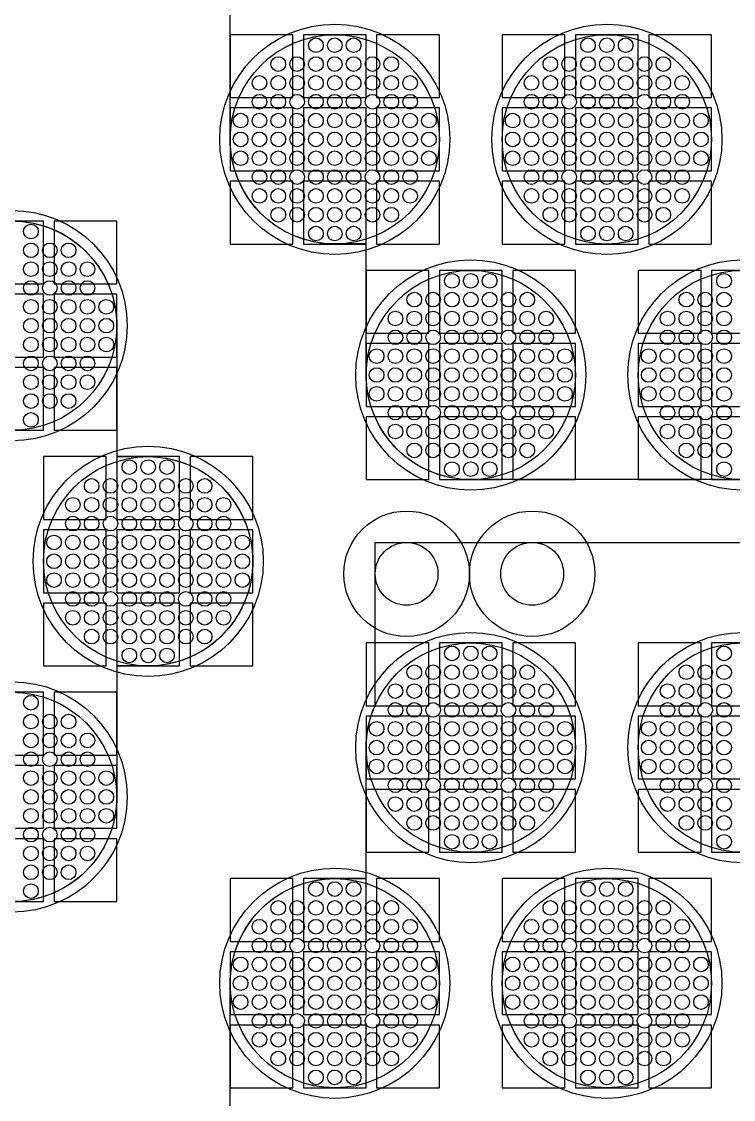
# Model space of a CAD drawing. Extents: x -49 to 54, y -38 to 38.
# Drawn here: x -11.61 to -8.21, y -10.43 to -5.28 of the extents above; entities that cross this region are included whole.
import ezdxf

# ---------------------------------------------------------------- set-up
doc = ezdxf.new("R2010")
doc.units = 0
for name, color, linetype in [('ADHESIVE_VIA_OPENINGS', 30, 'CONTINUOUS'), ('BACK_LAYER', 5, 'CONTINUOUS'), ('COND_LAYER_LOWER_ELECTRODE', 6, 'CONTINUOUS'), ('CONDUCTIVE_LAYER_BACK_LAYER', 2, 'CONTINUOUS'), ('EMITTER', 3, 'CONTINUOUS'), ('LOWER_ELECTRODE', 1, 'CONTINUOUS'), ('SUBSTRATE_VIA', 4, 'CONTINUOUS')]:
    doc.layers.add(name, color=color, linetype=linetype)

msp = doc.modelspace()

# ---------------------------------------------------------------- linework, layer by layer
at = {"layer": 'ADHESIVE_VIA_OPENINGS'}
for centre in [(-9.7697, -7.9145), (-9.1697, -7.9145)]:
    msp.add_circle(centre, 0.3, dxfattribs=at)
at = {"layer": 'BACK_LAYER'}
for points in [[(-10.6128, -5.6386), (-10.3128, -5.6386), (-10.3128, -5.3386), (-10.6128, -5.3386)], [(-10.2628, -5.6386), (-9.9628, -5.6386), (-9.9628, -5.3386), (-10.2628, -5.3386)], [(-9.9128, -5.6386), (-9.6128, -5.6386), (-9.6128, -5.3386), (-9.9128, -5.3386)], [(-9.3128, -5.6386), (-9.0128, -5.6386), (-9.0128, -5.3386), (-9.3128, -5.3386)], [(-8.9628, -5.6386), (-8.6628, -5.6386), (-8.6628, -5.3386), (-8.9628, -5.3386)], [(-8.6128, -5.6386), (-8.3128, -5.6386), (-8.3128, -5.3386), (-8.6128, -5.3386)], [(-10.6128, -5.9886), (-10.3128, -5.9886), (-10.3128, -5.6886), (-10.6128, -5.6886)], [(-10.2628, -5.9886), (-9.9628, -5.9886), (-9.9628, -5.6886), (-10.2628, -5.6886)], [(-9.9128, -5.9886), (-9.6128, -5.9886), (-9.6128, -5.6886), (-9.9128, -5.6886)], [(-9.3128, -5.9886), (-9.0128, -5.9886), (-9.0128, -5.6886), (-9.3128, -5.6886)], [(-8.9628, -5.9886), (-8.6628, -5.9886), (-8.6628, -5.6886), (-8.9628, -5.6886)], [(-8.6128, -5.9886), (-8.3128, -5.9886), (-8.3128, -5.6886), (-8.6128, -5.6886)], [(-10.6128, -6.3386), (-10.3128, -6.3386), (-10.3128, -6.0386), (-10.6128, -6.0386)], [(-10.2628, -6.3386), (-9.9628, -6.3386), (-9.9628, -6.0386), (-10.2628, -6.0386)], [(-9.9128, -6.3386), (-9.6128, -6.3386), (-9.6128, -6.0386), (-9.9128, -6.0386)], [(-9.3128, -6.3386), (-9.0128, -6.3386), (-9.0128, -6.0386), (-9.3128, -6.0386)], [(-8.9628, -6.3386), (-8.6628, -6.3386), (-8.6628, -6.0386), (-8.9628, -6.0386)], [(-8.6128, -6.3386), (-8.3128, -6.3386), (-8.3128, -6.0386), (-8.6128, -6.0386)], [(-11.8046, -6.5288), (-11.5046, -6.5288), (-11.5046, -6.2288), (-11.8046, -6.2288)], [(-11.4546, -6.5288), (-11.1546, -6.5288), (-11.1546, -6.2288), (-11.4546, -6.2288)], [(-9.9628, -6.7645), (-9.6628, -6.7645), (-9.6628, -6.4645), (-9.9628, -6.4645)], [(-9.6128, -6.7645), (-9.3128, -6.7645), (-9.3128, -6.4645), (-9.6128, -6.4645)], [(-9.2628, -6.7645), (-8.9628, -6.7645), (-8.9628, -6.4645), (-9.2628, -6.4645)], [(-8.6628, -6.7645), (-8.3628, -6.7645), (-8.3628, -6.4645), (-8.6628, -6.4645)], [(-8.3128, -6.7645), (-8.0128, -6.7645), (-8.0128, -6.4645), (-8.3128, -6.4645)], [(-11.8046, -6.8788), (-11.5046, -6.8788), (-11.5046, -6.5788), (-11.8046, -6.5788)], [(-11.4546, -6.8788), (-11.1546, -6.8788), (-11.1546, -6.5788), (-11.4546, -6.5788)], [(-9.9628, -7.1145), (-9.6628, -7.1145), (-9.6628, -6.8145), (-9.9628, -6.8145)], [(-9.6128, -7.1145), (-9.3128, -7.1145), (-9.3128, -6.8145), (-9.6128, -6.8145)], [(-9.2628, -7.1145), (-8.9628, -7.1145), (-8.9628, -6.8145), (-9.2628, -6.8145)], [(-8.6628, -7.1145), (-8.3628, -7.1145), (-8.3628, -6.8145), (-8.6628, -6.8145)], [(-8.3128, -7.1145), (-8.0128, -7.1145), (-8.0128, -6.8145), (-8.3128, -6.8145)], [(-11.8046, -7.2288), (-11.5046, -7.2288), (-11.5046, -6.9288), (-11.8046, -6.9288)], [(-11.4546, -7.2288), (-11.1546, -7.2288), (-11.1546, -6.9288), (-11.4546, -6.9288)], [(-9.9628, -7.4645), (-9.6628, -7.4645), (-9.6628, -7.1645), (-9.9628, -7.1645)], [(-9.6128, -7.4645), (-9.3128, -7.4645), (-9.3128, -7.1645), (-9.6128, -7.1645)], [(-9.2628, -7.4645), (-8.9628, -7.4645), (-8.9628, -7.1645), (-9.2628, -7.1645)], [(-8.6628, -7.4645), (-8.3628, -7.4645), (-8.3628, -7.1645), (-8.6628, -7.1645)], [(-8.3128, -7.4645), (-8.0128, -7.4645), (-8.0128, -7.1645), (-8.3128, -7.1645)], [(-11.5046, -7.6546), (-11.2046, -7.6546), (-11.2046, -7.3546), (-11.5046, -7.3546)], [(-11.1546, -7.6546), (-10.8546, -7.6546), (-10.8546, -7.3546), (-11.1546, -7.3546)], [(-10.8046, -7.6546), (-10.5046, -7.6546), (-10.5046, -7.3546), (-10.8046, -7.3546)], [(-11.5046, -8.0046), (-11.2046, -8.0046), (-11.2046, -7.7046), (-11.5046, -7.7046)], [(-11.1546, -8.0046), (-10.8546, -8.0046), (-10.8546, -7.7046), (-11.1546, -7.7046)], [(-10.8046, -8.0046), (-10.5046, -8.0046), (-10.5046, -7.7046), (-10.8046, -7.7046)], [(-11.5046, -8.3546), (-11.2046, -8.3546), (-11.2046, -8.0546), (-11.5046, -8.0546)], [(-11.1546, -8.3546), (-10.8546, -8.3546), (-10.8546, -8.0546), (-11.1546, -8.0546)], [(-10.8046, -8.3546), (-10.5046, -8.3546), (-10.5046, -8.0546), (-10.8046, -8.0546)], [(-9.9628, -8.5448), (-9.6628, -8.5448), (-9.6628, -8.2448), (-9.9628, -8.2448)], [(-9.6128, -8.5448), (-9.3128, -8.5448), (-9.3128, -8.2448), (-9.6128, -8.2448)], [(-9.2628, -8.5448), (-8.9628, -8.5448), (-8.9628, -8.2448), (-9.2628, -8.2448)], [(-8.6628, -8.5448), (-8.3628, -8.5448), (-8.3628, -8.2448), (-8.6628, -8.2448)], [(-8.3128, -8.5448), (-8.0128, -8.5448), (-8.0128, -8.2448), (-8.3128, -8.2448)], [(-11.8046, -8.7805), (-11.5046, -8.7805), (-11.5046, -8.4805), (-11.8046, -8.4805)], [(-11.4546, -8.7805), (-11.1546, -8.7805), (-11.1546, -8.4805), (-11.4546, -8.4805)], [(-9.9628, -8.8948), (-9.6628, -8.8948), (-9.6628, -8.5948), (-9.9628, -8.5948)], [(-9.6128, -8.8948), (-9.3128, -8.8948), (-9.3128, -8.5948), (-9.6128, -8.5948)], [(-9.2628, -8.8948), (-8.9628, -8.8948), (-8.9628, -8.5948), (-9.2628, -8.5948)], [(-8.6628, -8.8948), (-8.3628, -8.8948), (-8.3628, -8.5948), (-8.6628, -8.5948)], [(-8.3128, -8.8948), (-8.0128, -8.8948), (-8.0128, -8.5948), (-8.3128, -8.5948)], [(-11.8046, -9.1305), (-11.5046, -9.1305), (-11.5046, -8.8305), (-11.8046, -8.8305)], [(-11.4546, -9.1305), (-11.1546, -9.1305), (-11.1546, -8.8305), (-11.4546, -8.8305)], [(-9.9628, -9.2448), (-9.6628, -9.2448), (-9.6628, -8.9448), (-9.9628, -8.9448)], [(-9.6128, -9.2448), (-9.3128, -9.2448), (-9.3128, -8.9448), (-9.6128, -8.9448)], [(-9.2628, -9.2448), (-8.9628, -9.2448), (-8.9628, -8.9448), (-9.2628, -8.9448)], [(-8.6628, -9.2448), (-8.3628, -9.2448), (-8.3628, -8.9448), (-8.6628, -8.9448)], [(-8.3128, -9.2448), (-8.0128, -9.2448), (-8.0128, -8.9448), (-8.3128, -8.9448)], [(-11.8046, -9.4805), (-11.5046, -9.4805), (-11.5046, -9.1805), (-11.8046, -9.1805)], [(-11.4546, -9.4805), (-11.1546, -9.4805), (-11.1546, -9.1805), (-11.4546, -9.1805)], [(-10.6128, -9.6707), (-10.3128, -9.6707), (-10.3128, -9.3707), (-10.6128, -9.3707)], [(-10.2628, -9.6707), (-9.9628, -9.6707), (-9.9628, -9.3707), (-10.2628, -9.3707)], [(-9.9128, -9.6707), (-9.6128, -9.6707), (-9.6128, -9.3707), (-9.9128, -9.3707)], [(-9.3128, -9.6707), (-9.0128, -9.6707), (-9.0128, -9.3707), (-9.3128, -9.3707)], [(-8.9628, -9.6707), (-8.6628, -9.6707), (-8.6628, -9.3707), (-8.9628, -9.3707)], [(-8.6128, -9.6707), (-8.3128, -9.6707), (-8.3128, -9.3707), (-8.6128, -9.3707)], [(-10.6128, -10.0207), (-10.3128, -10.0207), (-10.3128, -9.7207), (-10.6128, -9.7207)], [(-10.2628, -10.0207), (-9.9628, -10.0207), (-9.9628, -9.7207), (-10.2628, -9.7207)], [(-9.9128, -10.0207), (-9.6128, -10.0207), (-9.6128, -9.7207), (-9.9128, -9.7207)], [(-9.3128, -10.0207), (-9.0128, -10.0207), (-9.0128, -9.7207), (-9.3128, -9.7207)], [(-8.9628, -10.0207), (-8.6628, -10.0207), (-8.6628, -9.7207), (-8.9628, -9.7207)], [(-8.6128, -10.0207), (-8.3128, -10.0207), (-8.3128, -9.7207), (-8.6128, -9.7207)], [(-10.6128, -10.3707), (-10.3128, -10.3707), (-10.3128, -10.0707), (-10.6128, -10.0707)], [(-10.2628, -10.3707), (-9.9628, -10.3707), (-9.9628, -10.0707), (-10.2628, -10.0707)], [(-9.9128, -10.3707), (-9.6128, -10.3707), (-9.6128, -10.0707), (-9.9128, -10.0707)], [(-9.3128, -10.3707), (-9.0128, -10.3707), (-9.0128, -10.0707), (-9.3128, -10.0707)], [(-8.9628, -10.3707), (-8.6628, -10.3707), (-8.6628, -10.0707), (-8.9628, -10.0707)], [(-8.6128, -10.3707), (-8.3128, -10.3707), (-8.3128, -10.0707), (-8.6128, -10.0707)]]:
    msp.add_lwpolyline(points, close=True, dxfattribs=at)
at = {"layer": 'COND_LAYER_LOWER_ELECTRODE'}
for centre in [(-10.1128, -5.8386), (-8.8128, -5.8386), (-11.6546, -6.7288), (-9.4628, -6.9645), (-8.1628, -6.9645), (-11.0046, -7.8546), (-9.4628, -8.7448), (-8.1628, -8.7448), (-11.6546, -8.9805), (-10.1128, -9.8707), (-8.8128, -9.8707)]:
    msp.add_circle(centre, 0.55, dxfattribs=at)
at = {"layer": 'CONDUCTIVE_LAYER_BACK_LAYER'}
for points in [[(-6.8528, -7.4644), (-9.4727, -7.4644), (-9.4926, -7.4636), (-9.5124, -7.462), (-9.5322, -7.4596), (-9.5518, -7.4565), (-9.5713, -7.4525), (-9.5906, -7.4478), (-9.6097, -7.4424), (-9.6286, -7.4362), (-9.6472, -7.4292), (-9.6656, -7.4215), (-9.6836, -7.4131), (-9.7012, -7.4039), (-9.7185, -7.3941), (-9.7354, -7.3836), (-9.7518, -7.3724), (-9.7678, -7.3606), (-9.7833, -7.3482), (-9.7983, -7.3351), (-9.8128, -7.3215), (-9.8267, -7.3073), (-9.8401, -7.2926), (-9.8528, -7.2773), (-9.8649, -7.2616), (-9.8764, -7.2453), (-9.8873, -7.2287), (-9.8974, -7.2116), (-9.9069, -7.1941), (-9.9157, -7.1763), (-9.9238, -7.1581), (-9.9311, -7.1396), (-9.9377, -7.1209), (-9.9435, -7.1018), (-9.9486, -7.0826), (-9.9529, -7.0632), (-9.9565, -7.0437), (-9.9592, -7.024), (-9.9612, -7.0042), (-9.9624, -6.9843), (-9.9628, -6.9645), (-9.9628, -6.3385), (-10.1227, -6.3385), (-10.1426, -6.3377), (-10.1624, -6.3362), (-10.1822, -6.3338), (-10.2018, -6.3306), (-10.2213, -6.3267), (-10.2406, -6.322), (-10.2597, -6.3165), (-10.2786, -6.3103), (-10.2972, -6.3034), (-10.3156, -6.2957), (-10.3336, -6.2872), (-10.3512, -6.2781), (-10.3685, -6.2683), (-10.3854, -6.2578), (-10.4018, -6.2466), (-10.4178, -6.2348), (-10.4333, -6.2224), (-10.4483, -6.2093), (-10.4628, -6.1957), (-10.4767, -6.1815), (-10.4901, -6.1667), (-10.5028, -6.1515), (-10.5149, -6.1357), (-10.5264, -6.1195), (-10.5373, -6.1028), (-10.5474, -6.0857), (-10.5569, -6.0683), (-10.5657, -6.0504), (-10.5738, -6.0323), (-10.5811, -6.0138), (-10.5877, -5.995), (-10.5935, -5.976), (-10.5986, -5.9568), (-10.6029, -5.9374), (-10.6065, -5.9178), (-10.6092, -5.8981), (-10.6112, -5.8783), (-10.6124, -5.8585), (-10.6128, -5.8386), (-10.6128, -5.2127)], [(-11.6248, -6.2297), (-11.605, -6.2313), (-11.5853, -6.2336), (-11.5656, -6.2368), (-11.5462, -6.2407), (-11.5268, -6.2454), (-11.5077, -6.2509), (-11.4888, -6.2571), (-11.4702, -6.2641), (-11.4519, -6.2718), (-11.4339, -6.2802), (-11.4162, -6.2893), (-11.3989, -6.2992), (-11.382, -6.3097), (-11.3656, -6.3208), (-11.3496, -6.3326), (-11.3341, -6.3451), (-11.3191, -6.3581), (-11.3046, -6.3718), (-11.2907, -6.386), (-11.2774, -6.4007), (-11.2646, -6.416), (-11.2525, -6.4317), (-11.241, -6.4479), (-11.2302, -6.4646), (-11.22, -6.4817), (-11.2105, -6.4992), (-11.2017, -6.517), (-11.1937, -6.5352), (-11.1863, -6.5537), (-11.1797, -6.5724), (-11.1739, -6.5914), (-11.1688, -6.6106), (-11.1645, -6.63), (-11.161, -6.6496), (-11.1582, -6.6693), (-11.1562, -6.6891), (-11.155, -6.7089), (-11.1546, -6.7288), (-11.1546, -7.3547), (-10.9947, -7.3547), (-10.9748, -7.3555), (-10.955, -7.3571), (-10.9353, -7.3595), (-10.9156, -7.3626), (-10.8962, -7.3666), (-10.8768, -7.3713), (-10.8577, -7.3767), (-10.8388, -7.3829), (-10.8202, -7.3899), (-10.8019, -7.3976), (-10.7839, -7.406), (-10.7662, -7.4152), (-10.7489, -7.425), (-10.732, -7.4355), (-10.7156, -7.4467), (-10.6996, -7.4585), (-10.6841, -7.4709), (-10.6691, -7.484), (-10.6546, -7.4976), (-10.6407, -7.5118), (-10.6274, -7.5265), (-10.6146, -7.5418), (-10.6025, -7.5575), (-10.591, -7.5738), (-10.5802, -7.5904), (-10.57, -7.6075), (-10.5605, -7.625), (-10.5517, -7.6428), (-10.5437, -7.661), (-10.5363, -7.6795), (-10.5297, -7.6982), (-10.5239, -7.7173), (-10.5188, -7.7365), (-10.5145, -7.7559), (-10.511, -7.7754), (-10.5082, -7.7951), (-10.5062, -7.8149), (-10.505, -7.8348), (-10.5046, -7.8546), (-10.505, -7.8745), (-10.5062, -7.8944), (-10.5082, -7.9142), (-10.511, -7.9338), (-10.5145, -7.9534), (-10.5188, -7.9728), (-10.5239, -7.992), (-10.5297, -8.011), (-10.5363, -8.0298), (-10.5437, -8.0483), (-10.5517, -8.0665), (-10.5605, -8.0843), (-10.57, -8.1018), (-10.5802, -8.1189), (-10.591, -8.1355), (-10.6025, -8.1517), (-10.6146, -8.1675), (-10.6274, -8.1828), (-10.6407, -8.1975), (-10.6546, -8.2117), (-10.6691, -8.2253), (-10.6841, -8.2384), (-10.6996, -8.2508), (-10.7156, -8.2626), (-10.732, -8.2738), (-10.7489, -8.2843), (-10.7662, -8.2941), (-10.7839, -8.3033), (-10.8019, -8.3117), (-10.8202, -8.3194), (-10.8388, -8.3264), (-10.8577, -8.3326), (-10.8768, -8.338), (-10.8962, -8.3427), (-10.9156, -8.3467), (-10.9353, -8.3498), (-10.955, -8.3522), (-10.9748, -8.3538), (-10.9947, -8.3545), (-11.1546, -8.3545), (-11.1546, -8.9805), (-11.155, -9.0004), (-11.1562, -9.0202), (-11.1582, -9.04), (-11.161, -9.0597), (-11.1645, -9.0792), (-11.1688, -9.0987), (-11.1739, -9.1179), (-11.1797, -9.1369), (-11.1863, -9.1556), (-11.1937, -9.1741), (-11.2017, -9.1923), (-11.2105, -9.2101), (-11.22, -9.2276), (-11.2302, -9.2447), (-11.241, -9.2614), (-11.2525, -9.2776), (-11.2646, -9.2933), (-11.2774, -9.3086), (-11.2907, -9.3233), (-11.3046, -9.3375), (-11.3191, -9.3512), (-11.3341, -9.3642), (-11.3496, -9.3767), (-11.3656, -9.3885), (-11.382, -9.3996), (-11.3989, -9.4101), (-11.4162, -9.42), (-11.4339, -9.4291), (-11.4519, -9.4375), (-11.4702, -9.4452), (-11.4888, -9.4522), (-11.5077, -9.4584), (-11.5268, -9.4639), (-11.5462, -9.4686), (-11.5656, -9.4725), (-11.5853, -9.4756), (-11.605, -9.478), (-11.6248, -9.4796)], [(-10.6128, -10.4966), (-10.6128, -9.8707), (-10.6124, -9.8508), (-10.6112, -9.8309), (-10.6092, -9.8112), (-10.6065, -9.7915), (-10.6029, -9.7719), (-10.5986, -9.7525), (-10.5935, -9.7333), (-10.5877, -9.7143), (-10.5811, -9.6955), (-10.5738, -9.677), (-10.5657, -9.6589), (-10.5569, -9.641), (-10.5474, -9.6235), (-10.5373, -9.6065), (-10.5264, -9.5898), (-10.5149, -9.5736), (-10.5028, -9.5578), (-10.4901, -9.5426), (-10.4767, -9.5278), (-10.4628, -9.5136), (-10.4483, -9.5), (-10.4333, -9.4869), (-10.4178, -9.4745), (-10.4018, -9.4627), (-10.3854, -9.4515), (-10.3685, -9.441), (-10.3512, -9.4312), (-10.3336, -9.4221), (-10.3156, -9.4136), (-10.2972, -9.4059), (-10.2786, -9.399), (-10.2597, -9.3927), (-10.2406, -9.3873), (-10.2213, -9.3826), (-10.2018, -9.3787), (-10.1822, -9.3755), (-10.1624, -9.3731), (-10.1426, -9.3716), (-10.1227, -9.3708), (-9.9628, -9.3708), (-9.9628, -8.7448), (-9.9624, -8.725), (-9.9612, -8.7051), (-9.9592, -8.6853), (-9.9565, -8.6656), (-9.9529, -8.6461), (-9.9486, -8.6267), (-9.9435, -8.6074), (-9.9377, -8.5884), (-9.9311, -8.5697), (-9.9238, -8.5512), (-9.9197, -8.5421), (-9.9197, -7.7645), (-8.1628, -7.7645)]]:
    msp.add_lwpolyline(points, dxfattribs=at)
at = {"layer": 'EMITTER'}
for centre in [(-10.1128, -5.8386), (-8.8128, -5.8386), (-11.6546, -6.7288), (-9.4628, -6.9645), (-8.1628, -6.9645), (-11.0046, -7.8546), (-9.4628, -8.7448), (-8.1628, -8.7448), (-11.6546, -8.9805), (-10.1128, -9.8707), (-8.8128, -9.8707)]:
    msp.add_circle(centre, 0.5, dxfattribs=at)
at = {"layer": 'LOWER_ELECTRODE'}
for centre in [(-10.2028, -5.3886), (-10.1128, -5.3886), (-10.0228, -5.3886), (-8.9028, -5.3886), (-8.8128, -5.3886), (-8.7228, -5.3886), (-10.3828, -5.4786), (-10.2928, -5.4786), (-10.2028, -5.4786), (-10.1128, -5.4786), (-10.0228, -5.4786), (-9.9328, -5.4786), (-9.8428, -5.4786), (-9.0828, -5.4786), (-8.9928, -5.4786), (-8.9028, -5.4786), (-8.8128, -5.4786), (-8.7228, -5.4786), (-8.6328, -5.4786), (-8.5428, -5.4786), (-10.4728, -5.5686), (-10.3828, -5.5686), (-10.2928, -5.5686), (-10.2028, -5.5686), (-10.1128, -5.5686), (-10.0228, -5.5686), (-9.9328, -5.5686), (-9.8428, -5.5686), (-9.7528, -5.5686), (-9.1728, -5.5686), (-9.0828, -5.5686), (-8.9928, -5.5686), (-8.9028, -5.5686), (-8.8128, -5.5686), (-8.7228, -5.5686), (-8.6328, -5.5686), (-8.5428, -5.5686), (-8.4528, -5.5686), (-10.4728, -5.6586), (-10.3828, -5.6586), (-10.2928, -5.6586), (-10.2028, -5.6586), (-10.1128, -5.6586), (-10.0228, -5.6586), (-9.9328, -5.6586), (-9.8428, -5.6586), (-9.7528, -5.6586), (-9.1728, -5.6586), (-9.0828, -5.6586), (-8.9928, -5.6586), (-8.9028, -5.6586), (-8.8128, -5.6586), (-8.7228, -5.6586), (-8.6328, -5.6586), (-8.5428, -5.6586), (-8.4528, -5.6586), (-10.5628, -5.7486), (-10.4728, -5.7486), (-10.3828, -5.7486), (-10.2928, -5.7486), (-10.2028, -5.7486), (-10.1128, -5.7486), (-10.0228, -5.7486), (-9.9328, -5.7486), (-9.8428, -5.7486), (-9.7528, -5.7486), (-9.6628, -5.7486), (-9.2628, -5.7486), (-9.1728, -5.7486), (-9.0828, -5.7486), (-8.9928, -5.7486), (-8.9028, -5.7486), (-8.8128, -5.7486), (-8.7228, -5.7486), (-8.6328, -5.7486), (-8.5428, -5.7486), (-8.4528, -5.7486), (-8.3628, -5.7486), (-10.5628, -5.8386), (-10.4728, -5.8386), (-10.3828, -5.8386), (-10.2928, -5.8386), (-10.2028, -5.8386), (-10.1128, -5.8386), (-10.0228, -5.8386), (-9.9328, -5.8386), (-9.8428, -5.8386), (-9.7528, -5.8386), (-9.6628, -5.8386), (-9.2628, -5.8386), (-9.1728, -5.8386), (-9.0828, -5.8386), (-8.9928, -5.8386), (-8.9028, -5.8386), (-8.8128, -5.8386), (-8.7228, -5.8386), (-8.6328, -5.8386), (-8.5428, -5.8386), (-8.4528, -5.8386), (-8.3628, -5.8386), (-10.5628, -5.9286), (-10.4728, -5.9286), (-10.3828, -5.9286), (-10.2928, -5.9286), (-10.2028, -5.9286), (-10.1128, -5.9286), (-10.0228, -5.9286), (-9.9328, -5.9286), (-9.8428, -5.9286), (-9.7528, -5.9286), (-9.6628, -5.9286), (-9.2628, -5.9286), (-9.1728, -5.9286), (-9.0828, -5.9286), (-8.9928, -5.9286), (-8.9028, -5.9286), (-8.8128, -5.9286), (-8.7228, -5.9286), (-8.6328, -5.9286), (-8.5428, -5.9286), (-8.4528, -5.9286), (-8.3628, -5.9286), (-10.4728, -6.0186), (-10.3828, -6.0186), (-10.2928, -6.0186), (-10.2028, -6.0186), (-10.1128, -6.0186), (-10.0228, -6.0186), (-9.9328, -6.0186), (-9.8428, -6.0186), (-9.7528, -6.0186), (-9.1728, -6.0186), (-9.0828, -6.0186), (-8.9928, -6.0186), (-8.9028, -6.0186), (-8.8128, -6.0186), (-8.7228, -6.0186), (-8.6328, -6.0186), (-8.5428, -6.0186), (-8.4528, -6.0186), (-10.4728, -6.1086), (-10.3828, -6.1086), (-10.2928, -6.1086), (-10.2028, -6.1086), (-10.1128, -6.1086), (-10.0228, -6.1086), (-9.9328, -6.1086), (-9.8428, -6.1086), (-9.7528, -6.1086), (-9.1728, -6.1086), (-9.0828, -6.1086), (-8.9928, -6.1086), (-8.9028, -6.1086), (-8.8128, -6.1086), (-8.7228, -6.1086), (-8.6328, -6.1086), (-8.5428, -6.1086), (-8.4528, -6.1086), (-10.3828, -6.1986), (-10.2928, -6.1986), (-10.2028, -6.1986), (-10.1128, -6.1986), (-10.0228, -6.1986), (-9.9328, -6.1986), (-9.8428, -6.1986), (-9.0828, -6.1986), (-8.9928, -6.1986), (-8.9028, -6.1986), (-8.8128, -6.1986), (-8.7228, -6.1986), (-8.6328, -6.1986), (-8.5428, -6.1986), (-11.5646, -6.2788), (-10.2028, -6.2886), (-10.1128, -6.2886), (-10.0228, -6.2886), (-8.9028, -6.2886), (-8.8128, -6.2886), (-8.7228, -6.2886), (-11.5646, -6.3688), (-11.4746, -6.3688), (-11.3846, -6.3688), (-11.5646, -6.4588), (-11.4746, -6.4588), (-11.3846, -6.4588), (-11.2946, -6.4588), (-9.5528, -6.5145), (-9.4628, -6.5145), (-9.3728, -6.5145), (-8.2528, -6.5145), (-11.5646, -6.5488), (-11.4746, -6.5488), (-11.3846, -6.5488), (-11.2946, -6.5488), (-9.7328, -6.6045), (-9.6428, -6.6045), (-9.5528, -6.6045), (-9.4628, -6.6045), (-9.3728, -6.6045), (-9.2828, -6.6045), (-9.1928, -6.6045), (-8.4328, -6.6045), (-8.3428, -6.6045), (-8.2528, -6.6045), (-11.5646, -6.6388), (-11.4746, -6.6388), (-11.3846, -6.6388), (-11.2946, -6.6388), (-11.2046, -6.6388), (-11.5646, -6.7288), (-11.4746, -6.7288), (-11.3846, -6.7288), (-11.2946, -6.7288), (-11.2046, -6.7288), (-9.8228, -6.6945), (-9.7328, -6.6945), (-9.6428, -6.6945), (-9.5528, -6.6945), (-9.4628, -6.6945), (-9.3728, -6.6945), (-9.2828, -6.6945), (-9.1928, -6.6945), (-9.1028, -6.6945), (-8.5228, -6.6945), (-8.4328, -6.6945), (-8.3428, -6.6945), (-8.2528, -6.6945), (-11.5646, -6.8188), (-11.4746, -6.8188), (-11.3846, -6.8188), (-11.2946, -6.8188), (-11.2046, -6.8188), (-9.8228, -6.7845), (-9.7328, -6.7845), (-9.6428, -6.7845), (-9.5528, -6.7845), (-9.4628, -6.7845), (-9.3728, -6.7845), (-9.2828, -6.7845), (-9.1928, -6.7845), (-9.1028, -6.7845), (-8.5228, -6.7845), (-8.4328, -6.7845), (-8.3428, -6.7845), (-8.2528, -6.7845), (-9.9128, -6.8745), (-9.8228, -6.8745), (-9.7328, -6.8745), (-9.6428, -6.8745), (-9.5528, -6.8745), (-9.4628, -6.8745), (-9.3728, -6.8745), (-9.2828, -6.8745), (-9.1928, -6.8745), (-9.1028, -6.8745), (-9.0128, -6.8745), (-8.6128, -6.8745), (-8.5228, -6.8745), (-8.4328, -6.8745), (-8.3428, -6.8745), (-8.2528, -6.8745), (-11.5646, -6.9088), (-11.4746, -6.9088), (-11.3846, -6.9088), (-11.2946, -6.9088), (-9.9128, -6.9645), (-9.8228, -6.9645), (-9.7328, -6.9645), (-9.6428, -6.9645), (-9.5528, -6.9645), (-9.4628, -6.9645), (-9.3728, -6.9645), (-9.2828, -6.9645), (-9.1928, -6.9645), (-9.1028, -6.9645), (-9.0128, -6.9645), (-8.6128, -6.9645), (-8.5228, -6.9645), (-8.4328, -6.9645), (-8.3428, -6.9645), (-8.2528, -6.9645), (-11.5646, -6.9988), (-11.4746, -6.9988), (-11.3846, -6.9988), (-11.2946, -6.9988), (-11.5646, -7.0888), (-11.4746, -7.0888), (-11.3846, -7.0888), (-9.9128, -7.0545), (-9.8228, -7.0545), (-9.7328, -7.0545), (-9.6428, -7.0545), (-9.5528, -7.0545), (-9.4628, -7.0545), (-9.3728, -7.0545), (-9.2828, -7.0545), (-9.1928, -7.0545), (-9.1028, -7.0545), (-9.0128, -7.0545), (-8.6128, -7.0545), (-8.5228, -7.0545), (-8.4328, -7.0545), (-8.3428, -7.0545), (-8.2528, -7.0545), (-11.5646, -7.1788), (-9.8228, -7.1445), (-9.7328, -7.1445), (-9.6428, -7.1445), (-9.5528, -7.1445), (-9.4628, -7.1445), (-9.3728, -7.1445), (-9.2828, -7.1445), (-9.1928, -7.1445), (-9.1028, -7.1445), (-8.5228, -7.1445), (-8.4328, -7.1445), (-8.3428, -7.1445), (-8.2528, -7.1445), (-9.8228, -7.2345), (-9.7328, -7.2345), (-9.6428, -7.2345), (-9.5528, -7.2345), (-9.4628, -7.2345), (-9.3728, -7.2345), (-9.2828, -7.2345), (-9.1928, -7.2345), (-9.1028, -7.2345), (-8.5228, -7.2345), (-8.4328, -7.2345), (-8.3428, -7.2345), (-8.2528, -7.2345), (-9.7328, -7.3245), (-9.6428, -7.3245), (-9.5528, -7.3245), (-9.4628, -7.3245), (-9.3728, -7.3245), (-9.2828, -7.3245), (-9.1928, -7.3245), (-8.4328, -7.3245), (-8.3428, -7.3245), (-8.2528, -7.3245), (-11.0946, -7.4046), (-11.0046, -7.4046), (-10.9146, -7.4046), (-9.5528, -7.4145), (-9.4628, -7.4145), (-9.3728, -7.4145), (-8.2528, -7.4145), (-11.2746, -7.4946), (-11.1846, -7.4946), (-11.0946, -7.4946), (-11.0046, -7.4946), (-10.9146, -7.4946), (-10.8246, -7.4946), (-10.7346, -7.4946), (-11.3646, -7.5846), (-11.2746, -7.5846), (-11.1846, -7.5846), (-11.0946, -7.5846), (-11.0046, -7.5846), (-10.9146, -7.5846), (-10.8246, -7.5846), (-10.7346, -7.5846), (-10.6446, -7.5846), (-11.3646, -7.6746), (-11.2746, -7.6746), (-11.1846, -7.6746), (-11.0946, -7.6746), (-11.0046, -7.6746), (-10.9146, -7.6746), (-10.8246, -7.6746), (-10.7346, -7.6746), (-10.6446, -7.6746), (-11.4546, -7.7646), (-11.3646, -7.7646), (-11.2746, -7.7646), (-11.1846, -7.7646), (-11.0946, -7.7646), (-11.0046, -7.7646), (-10.9146, -7.7646), (-10.8246, -7.7646), (-10.7346, -7.7646), (-10.6446, -7.7646), (-10.5546, -7.7646), (-11.4546, -7.8546), (-11.3646, -7.8546), (-11.2746, -7.8546), (-11.1846, -7.8546), (-11.0946, -7.8546), (-11.0046, -7.8546), (-10.9146, -7.8546), (-10.8246, -7.8546), (-10.7346, -7.8546), (-10.6446, -7.8546), (-10.5546, -7.8546), (-11.4546, -7.9446), (-11.3646, -7.9446), (-11.2746, -7.9446), (-11.1846, -7.9446), (-11.0946, -7.9446), (-11.0046, -7.9446), (-10.9146, -7.9446), (-10.8246, -7.9446), (-10.7346, -7.9446), (-10.6446, -7.9446), (-10.5546, -7.9446), (-11.3646, -8.0346), (-11.2746, -8.0346), (-11.1846, -8.0346), (-11.0946, -8.0346), (-11.0046, -8.0346), (-10.9146, -8.0346), (-10.8246, -8.0346), (-10.7346, -8.0346), (-10.6446, -8.0346), (-11.3646, -8.1246), (-11.2746, -8.1246), (-11.1846, -8.1246), (-11.0946, -8.1246), (-11.0046, -8.1246), (-10.9146, -8.1246), (-10.8246, -8.1246), (-10.7346, -8.1246), (-10.6446, -8.1246), (-11.2746, -8.2146), (-11.1846, -8.2146), (-11.0946, -8.2146), (-11.0046, -8.2146), (-10.9146, -8.2146), (-10.8246, -8.2146), (-10.7346, -8.2146), (-11.0946, -8.3046), (-11.0046, -8.3046), (-10.9146, -8.3046), (-9.5528, -8.2948), (-9.4628, -8.2948), (-9.3728, -8.2948), (-8.2528, -8.2948), (-9.7328, -8.3848), (-9.6428, -8.3848), (-9.5528, -8.3848), (-9.4628, -8.3848), (-9.3728, -8.3848), (-9.2828, -8.3848), (-9.1928, -8.3848), (-8.4328, -8.3848), (-8.3428, -8.3848), (-8.2528, -8.3848), (-9.8228, -8.4748), (-9.7328, -8.4748), (-9.6428, -8.4748), (-9.5528, -8.4748), (-9.4628, -8.4748), (-9.3728, -8.4748), (-9.2828, -8.4748), (-9.1928, -8.4748), (-9.1028, -8.4748), (-8.5228, -8.4748), (-8.4328, -8.4748), (-8.3428, -8.4748), (-8.2528, -8.4748), (-11.5646, -8.5305), (-9.8228, -8.5648), (-9.7328, -8.5648), (-9.6428, -8.5648), (-9.5528, -8.5648), (-9.4628, -8.5648), (-9.3728, -8.5648), (-9.2828, -8.5648), (-9.1928, -8.5648), (-9.1028, -8.5648), (-8.5228, -8.5648), (-8.4328, -8.5648), (-8.3428, -8.5648), (-8.2528, -8.5648), (-11.5646, -8.6205), (-11.4746, -8.6205), (-11.3846, -8.6205), (-9.9128, -8.6548), (-9.8228, -8.6548), (-9.7328, -8.6548), (-9.6428, -8.6548), (-9.5528, -8.6548), (-9.4628, -8.6548), (-9.3728, -8.6548), (-9.2828, -8.6548), (-9.1928, -8.6548), (-9.1028, -8.6548), (-9.0128, -8.6548), (-8.6128, -8.6548), (-8.5228, -8.6548), (-8.4328, -8.6548), (-8.3428, -8.6548), (-8.2528, -8.6548), (-11.5646, -8.7105), (-11.4746, -8.7105), (-11.3846, -8.7105), (-11.2946, -8.7105), (-9.9128, -8.7448), (-9.8228, -8.7448), (-9.7328, -8.7448), (-9.6428, -8.7448), (-9.5528, -8.7448), (-9.4628, -8.7448), (-9.3728, -8.7448), (-9.2828, -8.7448), (-9.1928, -8.7448), (-9.1028, -8.7448), (-9.0128, -8.7448), (-8.6128, -8.7448), (-8.5228, -8.7448), (-8.4328, -8.7448), (-8.3428, -8.7448), (-8.2528, -8.7448), (-11.5646, -8.8005), (-11.4746, -8.8005), (-11.3846, -8.8005), (-11.2946, -8.8005), (-9.9128, -8.8348), (-9.8228, -8.8348), (-9.7328, -8.8348), (-9.6428, -8.8348), (-9.5528, -8.8348), (-9.4628, -8.8348), (-9.3728, -8.8348), (-9.2828, -8.8348), (-9.1928, -8.8348), (-9.1028, -8.8348), (-9.0128, -8.8348), (-8.6128, -8.8348), (-8.5228, -8.8348), (-8.4328, -8.8348), (-8.3428, -8.8348), (-8.2528, -8.8348), (-11.5646, -8.8905), (-11.4746, -8.8905), (-11.3846, -8.8905), (-11.2946, -8.8905), (-11.2046, -8.8905), (-9.8228, -8.9248), (-9.7328, -8.9248), (-9.6428, -8.9248), (-9.5528, -8.9248), (-9.4628, -8.9248), (-9.3728, -8.9248), (-9.2828, -8.9248), (-9.1928, -8.9248), (-9.1028, -8.9248), (-8.5228, -8.9248), (-8.4328, -8.9248), (-8.3428, -8.9248), (-8.2528, -8.9248), (-11.5646, -8.9805), (-11.4746, -8.9805), (-11.3846, -8.9805), (-11.2946, -8.9805), (-11.2046, -8.9805), (-9.8228, -9.0148), (-9.7328, -9.0148), (-9.6428, -9.0148), (-9.5528, -9.0148), (-9.4628, -9.0148), (-9.3728, -9.0148), (-9.2828, -9.0148), (-9.1928, -9.0148), (-9.1028, -9.0148), (-8.5228, -9.0148), (-8.4328, -9.0148), (-8.3428, -9.0148), (-8.2528, -9.0148), (-11.5646, -9.0705), (-11.4746, -9.0705), (-11.3846, -9.0705), (-11.2946, -9.0705), (-11.2046, -9.0705), (-9.7328, -9.1048), (-9.6428, -9.1048), (-9.5528, -9.1048), (-9.4628, -9.1048), (-9.3728, -9.1048), (-9.2828, -9.1048), (-9.1928, -9.1048), (-8.4328, -9.1048), (-8.3428, -9.1048), (-8.2528, -9.1048), (-11.5646, -9.1605), (-11.4746, -9.1605), (-11.3846, -9.1605), (-11.2946, -9.1605), (-9.5528, -9.1948), (-9.4628, -9.1948), (-9.3728, -9.1948), (-8.2528, -9.1948), (-11.5646, -9.2505), (-11.4746, -9.2505), (-11.3846, -9.2505), (-11.2946, -9.2505), (-11.5646, -9.3405), (-11.4746, -9.3405), (-11.3846, -9.3405), (-11.5646, -9.4305), (-10.2028, -9.4207), (-10.1128, -9.4207), (-10.0228, -9.4207), (-8.9028, -9.4207), (-8.8128, -9.4207), (-8.7228, -9.4207), (-10.3828, -9.5107), (-10.2928, -9.5107), (-10.2028, -9.5107), (-10.1128, -9.5107), (-10.0228, -9.5107), (-9.9328, -9.5107), (-9.8428, -9.5107), (-9.0828, -9.5107), (-8.9928, -9.5107), (-8.9028, -9.5107), (-8.8128, -9.5107), (-8.7228, -9.5107), (-8.6328, -9.5107), (-8.5428, -9.5107), (-10.4728, -9.6007), (-10.3828, -9.6007), (-10.2928, -9.6007), (-10.2028, -9.6007), (-10.1128, -9.6007), (-10.0228, -9.6007), (-9.9328, -9.6007), (-9.8428, -9.6007), (-9.7528, -9.6007), (-9.1728, -9.6007), (-9.0828, -9.6007), (-8.9928, -9.6007), (-8.9028, -9.6007), (-8.8128, -9.6007), (-8.7228, -9.6007), (-8.6328, -9.6007), (-8.5428, -9.6007), (-8.4528, -9.6007), (-10.4728, -9.6907), (-10.3828, -9.6907), (-10.2928, -9.6907), (-10.2028, -9.6907), (-10.1128, -9.6907), (-10.0228, -9.6907), (-9.9328, -9.6907), (-9.8428, -9.6907), (-9.7528, -9.6907), (-9.1728, -9.6907), (-9.0828, -9.6907), (-8.9928, -9.6907), (-8.9028, -9.6907), (-8.8128, -9.6907), (-8.7228, -9.6907), (-8.6328, -9.6907), (-8.5428, -9.6907), (-8.4528, -9.6907), (-10.5628, -9.7807), (-10.4728, -9.7807), (-10.3828, -9.7807), (-10.2928, -9.7807), (-10.2028, -9.7807), (-10.1128, -9.7807), (-10.0228, -9.7807), (-9.9328, -9.7807), (-9.8428, -9.7807), (-9.7528, -9.7807), (-9.6628, -9.7807), (-9.2628, -9.7807), (-9.1728, -9.7807), (-9.0828, -9.7807), (-8.9928, -9.7807), (-8.9028, -9.7807), (-8.8128, -9.7807), (-8.7228, -9.7807), (-8.6328, -9.7807), (-8.5428, -9.7807), (-8.4528, -9.7807), (-8.3628, -9.7807), (-10.5628, -9.8707), (-10.4728, -9.8707), (-10.3828, -9.8707), (-10.2928, -9.8707), (-10.2028, -9.8707), (-10.1128, -9.8707), (-10.0228, -9.8707), (-9.9328, -9.8707), (-9.8428, -9.8707), (-9.7528, -9.8707), (-9.6628, -9.8707), (-9.2628, -9.8707), (-9.1728, -9.8707), (-9.0828, -9.8707), (-8.9928, -9.8707), (-8.9028, -9.8707), (-8.8128, -9.8707), (-8.7228, -9.8707), (-8.6328, -9.8707), (-8.5428, -9.8707), (-8.4528, -9.8707), (-8.3628, -9.8707), (-10.5628, -9.9607), (-10.4728, -9.9607), (-10.3828, -9.9607), (-10.2928, -9.9607), (-10.2028, -9.9607), (-10.1128, -9.9607), (-10.0228, -9.9607), (-9.9328, -9.9607), (-9.8428, -9.9607), (-9.7528, -9.9607), (-9.6628, -9.9607), (-9.2628, -9.9607), (-9.1728, -9.9607), (-9.0828, -9.9607), (-8.9928, -9.9607), (-8.9028, -9.9607), (-8.8128, -9.9607), (-8.7228, -9.9607), (-8.6328, -9.9607), (-8.5428, -9.9607), (-8.4528, -9.9607), (-8.3628, -9.9607), (-10.4728, -10.0507), (-10.3828, -10.0507), (-10.2928, -10.0507), (-10.2028, -10.0507), (-10.1128, -10.0507), (-10.0228, -10.0507), (-9.9328, -10.0507), (-9.8428, -10.0507), (-9.7528, -10.0507), (-9.1728, -10.0507), (-9.0828, -10.0507), (-8.9928, -10.0507), (-8.9028, -10.0507), (-8.8128, -10.0507), (-8.7228, -10.0507), (-8.6328, -10.0507), (-8.5428, -10.0507), (-8.4528, -10.0507), (-10.4728, -10.1407), (-10.3828, -10.1407), (-10.2928, -10.1407), (-10.2028, -10.1407), (-10.1128, -10.1407), (-10.0228, -10.1407), (-9.9328, -10.1407), (-9.8428, -10.1407), (-9.7528, -10.1407), (-9.1728, -10.1407), (-9.0828, -10.1407), (-8.9928, -10.1407), (-8.9028, -10.1407), (-8.8128, -10.1407), (-8.7228, -10.1407), (-8.6328, -10.1407), (-8.5428, -10.1407), (-8.4528, -10.1407), (-10.3828, -10.2307), (-10.2928, -10.2307), (-10.2028, -10.2307), (-10.1128, -10.2307), (-10.0228, -10.2307), (-9.9328, -10.2307), (-9.8428, -10.2307), (-9.0828, -10.2307), (-8.9928, -10.2307), (-8.9028, -10.2307), (-8.8128, -10.2307), (-8.7228, -10.2307), (-8.6328, -10.2307), (-8.5428, -10.2307), (-10.2028, -10.3207), (-10.1128, -10.3207), (-10.0228, -10.3207), (-8.9028, -10.3207), (-8.8128, -10.3207), (-8.7228, -10.3207)]:
    msp.add_circle(centre, 0.035, dxfattribs=at)
at = {"layer": 'SUBSTRATE_VIA'}
for centre in [(-9.7697, -7.9145), (-9.1697, -7.9145)]:
    msp.add_circle(centre, 0.15, dxfattribs=at)

doc.saveas('drawing.dxf')
